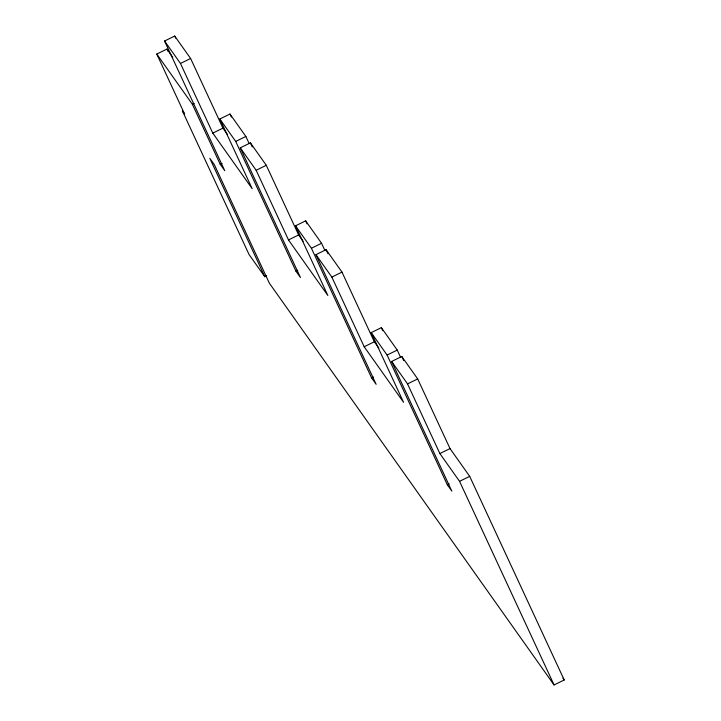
<?xml version="1.0" encoding="UTF-8"?>
<svg xmlns="http://www.w3.org/2000/svg" width="721" height="721" viewBox="0 0 721 721"><rect width="100%" height="100%" fill="white"/><g stroke="black" fill="none" stroke-linecap="round" stroke-linejoin="round"><path stroke-width="1.08" d="M172.752 57.31L166.93 49.1L156.781 54.075L192.363 104.275L220.22 164.289L224.763 170.697L164.568 41.025L174.707 36.05L190.605 58.482L222.942 128.14L227.457 134.512M164.568 41.025L180.466 63.457L190.605 58.482M192.363 104.275L194.201 103.373M180.466 63.457L212.794 133.115L252.161 188.659L219.824 119.001L229.963 114.026L245.861 136.458L249.178 143.605M212.794 133.115L222.942 128.14M219.824 119.001L235.722 141.433L245.861 136.458M235.722 141.433L295.907 271.105L300.45 277.513L240.255 147.841L250.403 142.866L266.292 165.298L298.629 234.956L303.144 241.328M220.22 164.289L222.059 163.388M240.255 147.841L256.153 170.273L266.292 165.298M256.153 170.273L288.49 239.931L327.848 295.475L295.52 225.817L305.659 220.842L321.557 243.274L324.874 250.421M288.49 239.931L298.629 234.956M295.52 225.817L311.409 248.249L321.557 243.274M156.781 54.075L184.639 114.089L182.368 110.881L249.033 254.486L264.796 276.738L266.644 275.837M311.409 248.249L371.603 377.921L376.146 384.329L315.951 254.657L326.09 249.682L341.988 272.114L374.325 341.772L378.84 348.144M295.907 271.105L297.755 270.195M315.951 254.657L331.849 277.089L341.988 272.114M331.849 277.089L364.186 346.747L403.544 402.291L371.207 332.624L381.355 327.649L397.244 350.082L400.561 357.228M364.186 346.747L374.325 341.772M371.207 332.624L387.105 355.056L397.244 350.082M387.105 355.056L447.299 484.728L451.842 491.145L391.647 361.464L401.786 356.489L417.684 378.922L450.021 448.579L469.695 476.356L564.219 679.975L554.07 684.95L269.339 283.146L214.371 164.73L209.829 158.323L264.796 276.738M371.603 377.921L373.451 377.011M391.647 361.464L407.545 383.896L417.684 378.922M407.545 383.896L439.873 453.563L450.021 448.579M447.299 484.728L449.138 483.827M439.873 453.563L459.556 481.331L469.695 476.356M562.921 678.146L564.219 679.975M401.786 356.489L403.688 360.581M459.556 481.331L554.07 684.95M381.355 327.649L382.761 330.678M326.09 249.682L327.992 253.765M305.659 220.842L307.065 223.87M250.403 142.866L252.296 146.949M229.963 114.026L231.369 117.054M174.707 36.05L175.654 38.096M166.93 49.1L167.867 51.137"/></g></svg>
